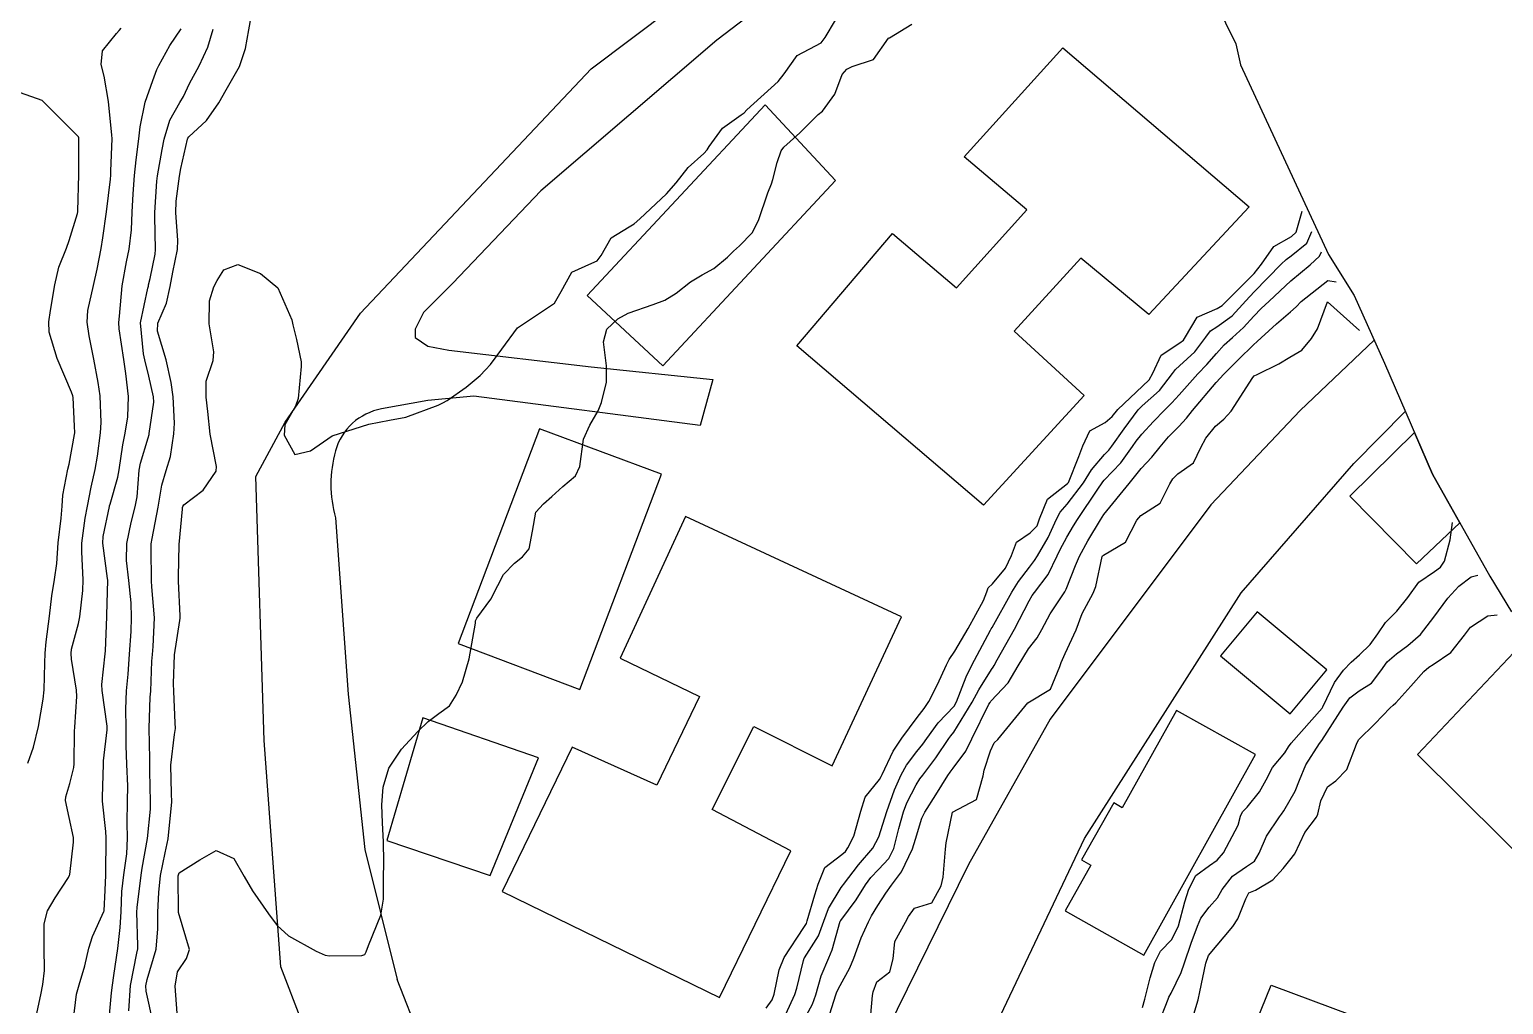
# Model space of a CAD drawing. Header units: metres. Extents: x 318500 to 325275, y 7408834 to 7428799.
# Drawn here: x 321899.3 to 321979.4, y 7423357 to 7423410 of the extents above; entities that cross this region are included whole.
import ezdxf

# ---------------------------------------------------------------- set-up
doc = ezdxf.new("R2010")
doc.units = ezdxf.units.M
doc.header["$MEASUREMENT"] = 0
for name, color, linetype in [('Area', 45, 'Continuous'), ('Curvas de Nivel 1m', 11, 'Continuous'), ('Curvas de Nivel 5m', 15, 'Continuous'), ('Edificações', 30, 'Continuous'), ('Vias Primárias', 230, 'Continuous'), ('Vias Secundárias', 230, 'Continuous')]:
    doc.layers.add(name, color=color, linetype=linetype)

msp = doc.modelspace()

# ---------------------------------------------------------------- linework, layer by layer
at = {"layer": 'Area'}
msp.add_lwpolyline([(321952.401, 7423464.278), (321952.691, 7423454.343), (321953.603, 7423448.391), (321953.679, 7423445.161), (321959.521, 7423420.374), (321961.522, 7423416.278), (321962.421, 7423414.275), (321962.588, 7423413.776), (321964.831, 7423409.237), (321965.071, 7423408.09), (321969.861, 7423397.794), (321971.254, 7423395.564), (321972.91, 7423391.895), (321975.51, 7423385.857), (321978.623, 7423380.32), (321979.799, 7423378.382)], dxfattribs=at)
at = {"layer": 'Curvas de Nivel 1m', "flags": 128}
for points, elevation in [([(321904.652, 7423356.706), (321904.737, 7423358.078), (321905.087, 7423359.842), (321905.134, 7423360.073), (321905.145, 7423360.25), (321905.097, 7423362.074), (321905.105, 7423362.322), (321905.316, 7423364.071), (321905.384, 7423364.459), (321905.668, 7423366.066), (321905.823, 7423367.665), (321905.834, 7423368.064), (321905.791, 7423369.729), (321905.793, 7423370.065), (321905.798, 7423370.4), (321905.755, 7423372.066), (321905.822, 7423373.749), (321905.843, 7423374.065), (321905.907, 7423375.692), (321905.934, 7423376.064), (321905.981, 7423376.5), (321906.048, 7423378.063), (321905.911, 7423379.739), (321905.89, 7423380.066), (321905.872, 7423381.811), (321905.875, 7423382.066), (321905.921, 7423382.364), (321906.244, 7423384.061), (321906.45, 7423385.266), (321906.682, 7423386.055), (321906.918, 7423386.815), (321907.098, 7423388.056), (321907.129, 7423388.633), (321907.06, 7423390.057), (321906.953, 7423390.836), (321906.687, 7423392.061), (321906.215, 7423393.624), (321906.23, 7423394.066), (321906.706, 7423395.145), (321906.905, 7423396.059), (321907.039, 7423396.83), (321907.301, 7423398.055), (321907.324, 7423398.569), (321907.216, 7423400.056), (321907.228, 7423400.695), (321907.401, 7423402.055), (321907.475, 7423402.465), (321907.835, 7423404.051), (321907.855, 7423404.107), (321907.912, 7423404.181), (321908.882, 7423405.079), (321909.539, 7423406.026), (321909.947, 7423406.745), (321910.671, 7423408.009), (321910.991, 7423408.989), (321911.174, 7423410.002), (321911.301, 7423410.7)], 818), ([(321901.623, 7423356.116), (321901.803, 7423357.604), (321901.957, 7423358.113), (321902.271, 7423359.15), (321902.482, 7423360.108), (321902.684, 7423360.752), (321903.294, 7423362.101), (321903.308, 7423362.143), (321903.367, 7423363.267), (321903.398, 7423364.081), (321903.4, 7423364.1), (321903.402, 7423364.122), (321903.422, 7423366.1), (321903.405, 7423366.443), (321903.225, 7423368.102), (321903.221, 7423368.314), (321903.268, 7423370.102), (321903.28, 7423370.284), (321903.479, 7423371.978), (321903.485, 7423372.1), (321903.481, 7423372.175), (321903.2, 7423374.103), (321903.182, 7423374.436), (321903.365, 7423376.102), (321903.378, 7423376.265), (321903.462, 7423378.101), (321903.466, 7423378.197), (321903.509, 7423380.101), (321903.501, 7423380.192), (321903.246, 7423382.104), (321903.261, 7423382.466), (321903.604, 7423384.1), (321903.609, 7423384.132), (321903.642, 7423384.236), (321904.057, 7423385.701), (321904.125, 7423386.093), (321904.33, 7423387.45), (321904.461, 7423388.089), (321904.595, 7423388.973), (321904.627, 7423390.086), (321904.499, 7423391.328), (321904.375, 7423392.091), (321904.123, 7423393.747), (321904.11, 7423394.095), (321904.138, 7423394.449), (321904.294, 7423396.093), (321904.518, 7423397.391), (321904.67, 7423398.087), (321904.798, 7423399.134), (321904.834, 7423400.085), (321904.882, 7423401.096), (321904.961, 7423402.084), (321905.046, 7423402.929), (321905.189, 7423404.081), (321905.264, 7423404.736), (321905.549, 7423406.076), (321905.952, 7423407.253), (321906.181, 7423407.845), (321906.285, 7423408.067), (321906.886, 7423409.151), (321907.496, 7423410.055)], 816), ([(321903.558, 7423356.096), (321903.713, 7423357.675), (321903.774, 7423358.093), (321903.844, 7423358.63), (321904.055, 7423360.089), (321904.189, 7423361.235), (321904.23, 7423362.087), (321904.266, 7423363.187), (321904.373, 7423364.085), (321904.539, 7423365.231), (321904.585, 7423366.082), (321904.571, 7423366.925), (321904.588, 7423368.083), (321904.598, 7423368.928), (321904.551, 7423370.084), (321904.515, 7423371.128), (321904.502, 7423372.085), (321904.488, 7423373.092), (321904.528, 7423374.085), (321904.609, 7423374.998), (321904.691, 7423376.083), (321904.774, 7423377.303), (321904.807, 7423378.081), (321904.788, 7423378.865), (321904.658, 7423380.084), (321904.53, 7423381.162), (321904.551, 7423382.086), (321904.783, 7423383.234), (321905.007, 7423384.079), (321905.107, 7423384.619), (321905.222, 7423386.077), (321905.287, 7423386.465), (321905.696, 7423387.837), (321905.757, 7423388.012), (321905.767, 7423388.069), (321906.007, 7423389.778), (321905.992, 7423390.067), (321905.737, 7423391.178), (321905.521, 7423392.073), (321905.442, 7423392.387), (321905.288, 7423394.077), (321905.685, 7423395.958), (321905.716, 7423396.071), (321905.728, 7423396.144), (321905.806, 7423396.48), (321906.085, 7423397.809), (321906.112, 7423398.067), (321906.067, 7423399.857), (321906.066, 7423400.068), (321906.171, 7423401.773), (321906.206, 7423402.067), (321906.47, 7423403.495), (321906.579, 7423404.063), (321906.889, 7423405.097), (321907.43, 7423406.055), (321907.619, 7423406.378), (321907.95, 7423407.073), (321908.47, 7423408.042), (321908.952, 7423409.058), (321909.24, 7423410.031)], 817), ([(321905.969, 7423356.06), (321905.587, 7423357.774), (321905.57, 7423358.066), (321905.65, 7423358.411), (321906.145, 7423360.058), (321906.231, 7423361.162), (321906.223, 7423362.057), (321906.283, 7423363.139), (321906.382, 7423364.055), (321906.627, 7423365.286), (321906.783, 7423366.049), (321906.85, 7423366.607), (321906.988, 7423368.047), (321906.978, 7423368.506), (321906.939, 7423370.048), (321907.142, 7423371.71), (321907.182, 7423372.044), (321907.171, 7423372.359), (321907.096, 7423374.046), (321907.076, 7423374.488), (321907.127, 7423376.046), (321907.432, 7423377.915), (321907.45, 7423378.042), (321907.44, 7423378.163), (321907.357, 7423380.043), (321907.35, 7423380.288), (321907.383, 7423382.044), (321907.564, 7423383.966), (321907.574, 7423384.041), (321907.587, 7423384.095), (321907.642, 7423384.189), (321908.702, 7423384.982), (321909.405, 7423386.023), (321909.415, 7423386.283), (321909.081, 7423388.029), (321908.944, 7423389.263), (321908.858, 7423390.033), (321908.851, 7423390.915), (321909.231, 7423392.028), (321909.282, 7423392.502), (321909.016, 7423394.031), (321909.041, 7423395.28), (321909.277, 7423396.028), (321909.456, 7423396.374), (321909.814, 7423396.952), (321910.578, 7423397.249), (321911.812, 7423396.767), (321912.746, 7423395.981), (321913.516, 7423394.24), (321913.572, 7423393.972), (321913.768, 7423393.169), (321914.012, 7423391.966), (321914.013, 7423391.699), (321913.859, 7423389.968), (321913.716, 7423389.545), (321913.14, 7423388.541), (321913.091, 7423387.976), (321913.684, 7423386.926), (321914.523, 7423387.122), (321915.7, 7423387.94), (321917.707, 7423388.578), (321918.816, 7423388.792), (321919.711, 7423388.949), (321921.461, 7423389.607), (321921.719, 7423389.733), (321921.964, 7423389.856), (321922.989, 7423390.584), (321923.741, 7423391.217), (321924.043, 7423391.53), (321924.303, 7423391.824), (321924.935, 7423392.646), (321925.78, 7423393.81), (321927.794, 7423395.151), (321928.146, 7423395.775), (321928.741, 7423396.841), (321929.823, 7423397.315), (321930.118, 7423397.455), (321930.331, 7423397.745), (321930.879, 7423398.705), (321931.854, 7423399.299), (321932.128, 7423399.453), (321932.43, 7423399.721), (321933.874, 7423401.087), (321934.401, 7423401.692), (321935.063, 7423402.512), (321935.904, 7423403.274), (321936.094, 7423403.481), (321936.203, 7423403.667), (321936.923, 7423404.662), (321937.936, 7423405.371), (321938.092, 7423405.493), (321938.245, 7423405.645), (321939.956, 7423407.187), (321940.281, 7423407.615), (321940.98, 7423408.6), (321941.983, 7423409.121), (321942.29, 7423409.282), (321942.503, 7423409.585), (321943.062, 7423410.522)], 819), ([(321899.158, 7423370.155), (321899.469, 7423371.032), (321899.75, 7423372.146), (321900.006, 7423373.639), (321900.059, 7423374.142), (321900.089, 7423375.584), (321900.099, 7423376.142), (321900.152, 7423376.747), (321900.334, 7423378.138), (321900.472, 7423379.241), (321900.62, 7423380.135), (321900.732, 7423381.004), (321900.819, 7423382.132), (321900.979, 7423383.476), (321901.023, 7423384.129), (321901.063, 7423384.715), (321901.346, 7423386.125), (321901.403, 7423386.395), (321901.698, 7423388.011), (321901.711, 7423388.109), (321901.703, 7423388.467), (321901.626, 7423390.028), (321901.611, 7423390.122), (321901.536, 7423390.309), (321900.756, 7423392.135), (321900.332, 7423393.581), (321900.307, 7423394.142), (321900.396, 7423394.754), (321900.625, 7423396.142), (321900.858, 7423397.095), (321901.269, 7423398.136), (321901.412, 7423398.558), (321901.858, 7423400.018), (321901.876, 7423400.114), (321901.875, 7423400.13), (321901.879, 7423400.149), (321901.935, 7423402.129), (321901.929, 7423404.11), (321901.928, 7423404.13), (321901.911, 7423404.188), (321899.94, 7423406.15), (321898.463, 7423406.69)], 814), ([(321939.289, 7423356.858), (321939.615, 7423357.296), (321939.727, 7423357.614), (321940.002, 7423358.928), (321940.268, 7423359.606), (321941.346, 7423361.24), (321941.481, 7423361.456), (321941.532, 7423361.588), (321941.946, 7423363.01), (321942.116, 7423363.583), (321942.486, 7423364.486), (321943.404, 7423365.203), (321943.605, 7423365.369), (321943.742, 7423365.565), (321944.053, 7423366.197), (321944.448, 7423367.555), (321944.679, 7423368.314), (321945.456, 7423369.27), (321945.554, 7423369.443), (321945.591, 7423369.538), (321946.2, 7423370.808), (321946.67, 7423371.522), (321947.501, 7423372.636), (321947.88, 7423373.133), (321948.135, 7423373.504), (321948.599, 7423374.425), (321949.091, 7423375.494), (321949.243, 7423375.794), (321949.551, 7423376.252), (321950.276, 7423377.479), (321951.112, 7423378.994), (321951.285, 7423379.465), (321951.369, 7423379.688), (321951.597, 7423379.894), (321952.307, 7423380.752), (321952.621, 7423381.445), (321952.902, 7423382.17), (321953.639, 7423382.665), (321954.019, 7423383.052), (321954.156, 7423383.425), (321954.587, 7423384.495), (321955.669, 7423385.344), (321955.723, 7423385.409), (321956.282, 7423386.811), (321956.511, 7423387.398), (321956.887, 7423388.217), (321957.719, 7423388.672), (321958.102, 7423388.996), (321958.414, 7423389.37), (321959.743, 7423390.647), (321960.103, 7423390.99), (321960.309, 7423391.344), (321960.773, 7423392.332), (321961.775, 7423392.993), (321961.971, 7423393.133), (321962.086, 7423393.325), (321962.723, 7423394.39), (321963.803, 7423394.862), (321964.083, 7423395.019), (321964.353, 7423395.292), (321965.825, 7423396.767), (321966.216, 7423397.274), (321966.882, 7423398.226), (321967.853, 7423398.765), (321968.094, 7423399.009), (321968.42, 7423400.15)], 821), ([(321940.362, 7423356.526), (321940.85, 7423357.597), (321940.964, 7423357.936), (321941.328, 7423359.435), (321941.359, 7423359.56), (321941.375, 7423359.59), (321942.137, 7423360.787), (321942.426, 7423361.579), (321942.675, 7423362.262), (321943.378, 7423363.405), (321943.448, 7423363.5), (321943.492, 7423363.568), (321944.321, 7423364.631), (321945.086, 7423365.545), (321945.416, 7423366.164), (321945.847, 7423367.534), (321946.268, 7423368.707), (321946.629, 7423369.522), (321946.928, 7423370.058), (321947.479, 7423370.786), (321947.805, 7423371.187), (321948.022, 7423371.505), (321948.648, 7423372.349), (321949.508, 7423373.26), (321949.648, 7423373.488), (321950.168, 7423374.843), (321950.471, 7423375.476), (321951.495, 7423377.387), (321951.533, 7423377.461), (321951.571, 7423377.53), (321952.64, 7423379.444), (321953.012, 7423380.026), (321953.611, 7423380.8), (321953.881, 7423381.163), (321954.044, 7423381.426), (321954.628, 7423382.427), (321955.078, 7423383.416), (321955.273, 7423383.795), (321955.658, 7423384.232), (321956.544, 7423385.397), (321956.978, 7423386.093), (321957.693, 7423386.922), (321957.917, 7423387.156), (321958.082, 7423387.374), (321958.753, 7423388.326), (321959.516, 7423389.353), (321959.732, 7423389.567), (321960.679, 7423390.402), (321961.388, 7423391.334), (321961.537, 7423391.549), (321961.756, 7423391.749), (321962.586, 7423392.499), (321963.186, 7423393.309), (321963.447, 7423393.643), (321963.788, 7423393.857), (321964.627, 7423394.458), (321965.36, 7423395.277), (321965.815, 7423395.772), (321967.293, 7423397.258), (321967.559, 7423397.529), (321967.837, 7423397.724), (321968.674, 7423398.411), (321968.95, 7423399.05)], 822), ([(321941.277, 7423356.074), (321941.809, 7423357.068), (321941.991, 7423357.583), (321942.283, 7423358.613), (321942.696, 7423359.576), (321942.883, 7423360.026), (321943.324, 7423361.57), (321943.33, 7423361.591), (321943.351, 7423361.619), (321944.195, 7423362.73), (321944.691, 7423363.55), (321944.975, 7423363.957), (321945.393, 7423364.374), (321945.958, 7423364.975), (321946.228, 7423365.528), (321946.511, 7423366.614), (321946.756, 7423367.52), (321946.944, 7423368.011), (321947.452, 7423368.989), (321947.654, 7423369.311), (321947.802, 7423369.507), (321948.523, 7423370.451), (321949.226, 7423371.493), (321949.337, 7423371.646), (321949.494, 7423371.849), (321950.487, 7423373.475), (321950.85, 7423374.14), (321951.537, 7423375.24), (321951.631, 7423375.366), (321951.687, 7423375.458), (321951.856, 7423375.767), (321952.785, 7423377.442), (321953.585, 7423378.976), (321953.748, 7423379.268), (321953.877, 7423379.427), (321954.621, 7423380.404), (321955.114, 7423381.415), (321955.277, 7423381.761), (321955.635, 7423382.429), (321956, 7423383.049), (321956.222, 7423383.401), (321957.32, 7423385.039), (321957.553, 7423385.382), (321957.602, 7423385.45), (321957.672, 7423385.534), (321958.574, 7423386.48), (321959.211, 7423387.357), (321959.405, 7423387.654), (321959.71, 7423388.031), (321960.346, 7423388.719), (321960.951, 7423389.338), (321961.34, 7423389.728), (321961.738, 7423390.168), (321962.766, 7423391.315), (321963.241, 7423391.825), (321963.767, 7423392.417), (321964.191, 7423392.877), (321964.639, 7423393.287), (321965.234, 7423393.833), (321965.798, 7423394.44), (321966.206, 7423394.864), (321966.636, 7423395.262), (321967.821, 7423396.354), (321968.856, 7423397.235), (321969.365, 7423397.699), (321969.48, 7423397.94)], 823), ([(321942.653, 7423356.203), (321943.088, 7423357.572), (321943.14, 7423357.734), (321943.308, 7423358.082), (321943.846, 7423359.038), (321944.056, 7423359.559), (321944.453, 7423360.665), (321944.848, 7423361.548), (321945.027, 7423361.873), (321945.363, 7423362.424), (321945.801, 7423363.106), (321946.113, 7423363.529), (321946.648, 7423364.264), (321947.248, 7423365.512), (321947.415, 7423366.039), (321947.758, 7423367.176), (321947.912, 7423367.505), (321948.51, 7423368.434), (321949.178, 7423369.493), (321949.291, 7423369.663), (321949.466, 7423369.886), (321950.148, 7423370.812), (321950.481, 7423371.475), (321951.406, 7423373.359), (321951.462, 7423373.461), (321951.479, 7423373.492), (321951.511, 7423373.536), (321952.454, 7423374.518), (321952.995, 7423375.438), (321953.554, 7423376.365), (321954.02, 7423376.969), (321954.274, 7423377.423), (321954.733, 7423378.264), (321955.499, 7423379.411), (321955.531, 7423379.47), (321955.593, 7423379.607), (321956.113, 7423380.902), (321956.323, 7423381.399), (321956.781, 7423382.245), (321957.462, 7423383.383), (321957.653, 7423383.663), (321959.02, 7423385.36), (321959.31, 7423385.721), (321959.682, 7423386.16), (321960.252, 7423386.784), (321960.706, 7423387.34), (321961.16, 7423387.884), (321961.717, 7423388.453), (321962.144, 7423388.904), (321962.474, 7423389.319), (321963.745, 7423390.847), (321964.174, 7423391.294), (321964.961, 7423392.083), (321965.774, 7423392.877), (321965.982, 7423393.063), (321966.204, 7423393.266), (321967.029, 7423394.02), (321967.801, 7423394.678), (321968.1, 7423394.951), (321968.366, 7423395.242), (321969.822, 7423396.381), (321970.28, 7423396.3)], 824), ([(321959.751, 7423356.888), (321959.877, 7423357.344), (321960.161, 7423358.498), (321960.425, 7423359.339), (321960.726, 7423359.947), (321961.343, 7423360.583), (321961.7, 7423361.325), (321962.058, 7423362.631), (321962.269, 7423363.317), (321962.64, 7423364.063), (321963.399, 7423364.598), (321963.806, 7423364.892), (321964.148, 7423365.289), (321964.946, 7423366.798), (321965.081, 7423367.275), (321965.187, 7423367.521), (321965.438, 7423367.773), (321966.11, 7423368.603), (321966.471, 7423369.26), (321966.811, 7423369.915), (321967.482, 7423370.722), (321967.692, 7423371.042), (321967.832, 7423371.245), (321969.509, 7423373.142), (321969.554, 7423373.219), (321970.19, 7423374.55), (321970.679, 7423375.203), (321971.096, 7423375.647), (321971.553, 7423376.039), (321972.132, 7423376.614), (321972.546, 7423377.18), (321972.955, 7423377.798), (321973.582, 7423378.41), (321974.178, 7423379.161), (321974.763, 7423379.993), (321975.612, 7423380.577), (321975.942, 7423380.809), (321976.171, 7423381.134), (321976.473, 7423382.296), (321976.6, 7423383.23)], 826), ([(321960.621, 7423355.995), (321961.147, 7423357.332), (321961.19, 7423357.442), (321961.305, 7423357.662), (321961.856, 7423358.788), (321962.039, 7423359.319), (321962.399, 7423360.373), (321962.744, 7423361.309), (321962.919, 7423361.744), (321963.366, 7423362.345), (321963.819, 7423362.847), (321964.087, 7423363.289), (321964.647, 7423364.025), (321965.399, 7423364.542), (321965.842, 7423364.827), (321966.094, 7423365.263), (321966.481, 7423366.198), (321967.203, 7423367.252), (321967.3, 7423367.383), (321967.435, 7423367.573), (321968.049, 7423368.643), (321968.275, 7423369.238), (321968.633, 7423370.072), (321969.365, 7423371.222), (321969.492, 7423371.399), (321970.663, 7423373.203), (321971.012, 7423373.703), (321971.524, 7423374.092), (321972.199, 7423374.514), (321972.71, 7423375.178), (321973.056, 7423375.667), (321973.554, 7423376.106), (321974.175, 7423376.546), (321974.852, 7423377.151), (321975.579, 7423378.086), (321976.349, 7423379.129), (321976.949, 7423379.77), (321977.607, 7423380.277), (321977.98, 7423380.37)], 827), ([(321962.428, 7423356.168), (321962.777, 7423357.308), (321962.871, 7423357.742), (321963.186, 7423359.302), (321963.334, 7423359.707), (321964.652, 7423361.28), (321964.925, 7423361.708), (321965.373, 7423362.791), (321965.528, 7423363.119), (321965.895, 7423363.265), (321966.826, 7423363.818), (321967.398, 7423364.438), (321967.752, 7423364.898), (321968.035, 7423365.241), (321968.573, 7423366.384), (321969.203, 7423367.223), (321969.273, 7423367.382), (321969.443, 7423368.114), (321969.802, 7423368.868), (321970.255, 7423369.208), (321970.858, 7423369.81), (321971.389, 7423371.192), (321971.492, 7423371.423), (321972.382, 7423372.301), (321973.21, 7423373.173), (321973.372, 7423373.311), (321973.514, 7423373.442), (321974.335, 7423374.351), (321975.041, 7423375.147), (321975.315, 7423375.372), (321975.546, 7423375.511), (321976.514, 7423376.167), (321977.258, 7423377.115), (321977.574, 7423377.546), (321978.518, 7423378.163), (321979.03, 7423378.21)], 828)]:
    msp.add_lwpolyline(points, dxfattribs=dict(at, elevation=elevation))
at = {"layer": 'Curvas de Nivel 5m', "flags": 128}
for points, elevation in [([(321899.568, 7423356.146), (321899.864, 7423357.569), (321899.976, 7423358.14), (321900.068, 7423358.899), (321900.052, 7423360.139), (321900.047, 7423361.432), (321900.237, 7423362.137), (321900.641, 7423362.85), (321901.377, 7423363.942), (321901.431, 7423364.067), (321901.443, 7423364.119), (321901.652, 7423365.863), (321901.641, 7423366.118), (321901.416, 7423367.216), (321901.219, 7423368.123), (321901.229, 7423368.327), (321901.444, 7423369.051), (321901.66, 7423369.915), (321901.682, 7423370.118), (321901.696, 7423371.899), (321901.711, 7423372.118), (321901.836, 7423373.786), (321901.813, 7423374.117), (321901.535, 7423375.804), (321901.511, 7423376.12), (321901.542, 7423376.348), (321901.925, 7423377.748), (321901.991, 7423378.116), (321902.152, 7423379.544), (321902.171, 7423380.114), (321902.097, 7423381.631), (321902.1, 7423382.115), (321902.283, 7423383.464), (321902.403, 7423384.112), (321902.608, 7423385.158), (321902.819, 7423386.109), (321902.95, 7423386.839), (321903.116, 7423388.106), (321903.152, 7423388.659), (321903.1, 7423390.106), (321902.994, 7423390.844), (321902.752, 7423392.11), (321902.506, 7423393.376), (321902.388, 7423394.114), (321902.425, 7423394.753), (321902.727, 7423396.116), (321902.929, 7423396.997), (321903.147, 7423398.11), (321903.242, 7423398.706), (321903.437, 7423400.106), (321903.655, 7423401.881), (321903.672, 7423402.103), (321903.675, 7423402.311), (321903.744, 7423404.102), (321903.736, 7423404.279), (321903.549, 7423406.106), (321903.315, 7423407.471), (321903.153, 7423408.112), (321903.23, 7423408.853), (321903.985, 7423409.8), (321904.126, 7423409.959), (321904.23, 7423410.096)], 815), ([(321907.278, 7423356.58), (321907.171, 7423358.042), (321907.308, 7423358.832), (321907.795, 7423359.555), (321907.943, 7423360.034), (321907.35, 7423362.04), (321907.343, 7423364.041), (321907.382, 7423364.193), (321908.505, 7423364.912), (321909.394, 7423365.414), (321910.362, 7423364.978), (321910.92, 7423363.997), (321911.368, 7423363.217), (321912.251, 7423361.976), (321912.713, 7423361.339), (321913.338, 7423360.773), (321914.828, 7423359.945), (321915.327, 7423359.729), (321915.565, 7423359.698), (321917.327, 7423359.716), (321917.474, 7423359.761), (321917.557, 7423359.907), (321917.687, 7423360.258), (321918.342, 7423361.895), (321918.489, 7423362.767), (321918.502, 7423363.893), (321918.508, 7423364.779), (321918.49, 7423365.894), (321918.437, 7423366.911), (321918.397, 7423367.896), (321918.478, 7423368.861), (321918.782, 7423369.89), (321919.47, 7423370.926), (321920.362, 7423371.877), (321920.928, 7423372.429), (321921.495, 7423372.849), (321922.078, 7423373.275), (321922.454, 7423373.846), (321922.782, 7423374.58), (321923.156, 7423375.836), (321923.49, 7423377.762), (321923.49, 7423377.831), (321923.496, 7423377.896), (321923.563, 7423378.032), (321924.326, 7423379.076), (321924.707, 7423379.819), (321925.015, 7423380.4), (321925.608, 7423381.023), (321926.046, 7423381.371), (321926.414, 7423381.798), (321926.597, 7423382.763), (321926.774, 7423383.793), (321927.186, 7423384.248), (321927.653, 7423384.64), (321928.249, 7423385.183), (321928.933, 7423385.761), (321929.167, 7423386.268), (321929.362, 7423387.755), (321929.708, 7423388.525), (321930.167, 7423389.294), (321930.34, 7423389.744), (321930.615, 7423390.863), (321930.625, 7423391.741), (321930.462, 7423393.05), (321930.641, 7423393.741), (321931.232, 7423394.289), (321931.789, 7423394.607), (321933.156, 7423395.072), (321933.796, 7423395.307), (321934.399, 7423395.691), (321935.177, 7423396.312), (321935.815, 7423396.696), (321936.446, 7423397.039), (321937.198, 7423397.656), (321937.517, 7423397.971), (321937.839, 7423398.261), (321938.526, 7423398.964), (321938.873, 7423399.635), (321939.389, 7423401.141), (321939.577, 7423401.625), (321939.649, 7423401.858), (321939.898, 7423402.787), (321940.102, 7423403.422), (321940.26, 7423403.615), (321941.121, 7423404.403), (321941.934, 7423405.22), (321942.126, 7423405.399), (321942.35, 7423405.586), (321943.022, 7423406.507), (321943.433, 7423407.575), (321943.678, 7423407.859), (321943.967, 7423408.004), (321945.135, 7423408.39), (321945.952, 7423409.541), (321945.973, 7423409.558), (321945.99, 7423409.571), (321947.212, 7423410.311)], 820), ([(321944.934, 7423355.886), (321945.077, 7423357.543), (321945.109, 7423357.737), (321945.311, 7423358.275), (321946.018, 7423358.831), (321946.19, 7423359.527), (321946.287, 7423360.473), (321946.862, 7423361.517), (321947.035, 7423361.835), (321947.362, 7423362.286), (321948.296, 7423362.571), (321948.803, 7423363.496), (321948.917, 7423363.965), (321949.041, 7423365.494), (321949.075, 7423365.831), (321949.416, 7423367.49), (321950.734, 7423368.177), (321951.094, 7423369.465), (321951.149, 7423369.78), (321951.48, 7423370.824), (321951.685, 7423371.259), (321951.881, 7423371.454), (321953.51, 7423373.43), (321954.754, 7423374.185), (321955.261, 7423375.413), (321955.329, 7423375.627), (321955.551, 7423376.123), (321956.14, 7423377.401), (321956.477, 7423378.295), (321957.066, 7423379.388), (321957.217, 7423379.765), (321957.563, 7423381.381), (321957.579, 7423381.422), (321957.621, 7423381.462), (321958.831, 7423382.163), (321959.45, 7423383.353), (321959.653, 7423383.614), (321960.713, 7423384.286), (321961.236, 7423385.334), (321961.393, 7423385.614), (321961.678, 7423385.874), (321962.526, 7423386.478), (321962.927, 7423387.312), (321963.199, 7423387.817), (321963.718, 7423388.467), (321964.164, 7423388.853), (321964.564, 7423389.287), (321965.748, 7423391.102), (321965.82, 7423391.199), (321965.984, 7423391.268), (321967.164, 7423391.851), (321967.765, 7423392.221), (321968.414, 7423392.597), (321968.929, 7423393.233), (321969.261, 7423393.755), (321969.81, 7423395.22), (321971.55, 7423393.67)], 825)]:
    msp.add_lwpolyline(points, dxfattribs=dict(at, elevation=elevation))
at = {"layer": 'Edificações'}
for points in [[(321960.092, 7423394.533), (321956.404, 7423397.587), (321952.772, 7423393.626), (321956.582, 7423390.131), (321951.114, 7423384.168), (321940.958, 7423392.837), (321946.165, 7423398.936), (321949.632, 7423395.977), (321953.46, 7423400.22), (321950.065, 7423403.099), (321955.411, 7423409.024), (321965.541, 7423400.377)], [(321939.233, 7423405.922), (321929.572, 7423395.565), (321933.678, 7423391.735), (321943.069, 7423401.803)], [(321926.981, 7423388.328), (321922.551, 7423376.666), (321929.164, 7423374.155), (321933.611, 7423385.863)], [(321974.536, 7423388.119), (321971.024, 7423384.67), (321974.646, 7423380.982), (321977, 7423383.207), (321975.51, 7423385.857)], [(321928.754, 7423371.036), (321924.954, 7423363.182), (321936.757, 7423357.438), (321940.637, 7423365.399), (321936.366, 7423367.643), (321938.617, 7423372.143), (321942.882, 7423370.014), (321946.655, 7423378.103), (321934.908, 7423383.563), (321931.357, 7423375.864), (321935.663, 7423373.782), (321933.354, 7423368.957)], [(321965.991, 7423378.388), (321963.996, 7423375.985), (321967.78, 7423372.844), (321969.765, 7423375.236)], [(321980.55, 7423376.815), (321974.688, 7423370.628), (321983.998, 7423361.422), (321986.548, 7423364.001), (321984.359, 7423368.874)], [(321965.9, 7423370.625), (321961.589, 7423373.019), (321958.649, 7423367.724), (321958.183, 7423368.001), (321956.439, 7423364.906), (321956.946, 7423364.621), (321955.543, 7423362.131), (321959.815, 7423359.725)], [(321926.918, 7423370.442), (321920.635, 7423372.627), (321918.668, 7423365.965), (321924.295, 7423364.053)]]:
    msp.add_lwpolyline(points, close=True, dxfattribs=at)
msp.add_lwpolyline([(321970.478, 7423342.493), (321974.306, 7423340.988), (321971.465, 7423333.498), (321958.974, 7423338.507), (321961.85, 7423345.884), (321966.721, 7423343.969), (321968.906, 7423349.531), (321964.068, 7423351.484), (321966.737, 7423358.092), (321978.933, 7423353.555), (321976.396, 7423346.466), (321972.626, 7423347.96), (321970.478, 7423342.493)], dxfattribs=at)
at = {"layer": 'Vias Primárias'}
for points in [[(323715.644, 7420145.548, 0), (323709.04, 7420132.939)], [(323831.088, 7420001.787, 0), (323833.844, 7420008.443, 0.220888)], [(321972.348, 7423393.139), (321968.313, 7423389.316), (321963.464, 7423384.192), (321954.729, 7423372.546), (321950.295, 7423364.653), (321944.743, 7423353.399), (321941.557, 7423345.229), (321939.617, 7423338.859, -0.493329), (321937.4, 7423338.028), (321932.122, 7423341.92), (321928.243, 7423345.106), (321923.671, 7423349.676), (321920.484, 7423355.215), (321919.237, 7423358.4)]]:
    msp.add_lwpolyline(points, format="xyb", dxfattribs=at)
msp.add_lwpolyline([(321950.686, 7423353.618), (321956.589, 7423366.075), (321965.117, 7423379.407), (321971.243, 7423386.438), (321974.037, 7423389.277)], dxfattribs=at)
at = {"layer": 'Vias Secundárias'}
msp.add_lwpolyline([(321917.159, 7423352.584), (321914.057, 7423356.131), (321912.918, 7423359.091), (321912.007, 7423371.386), (321911.551, 7423385.731), (321913.146, 7423388.691), (321917.246, 7423394.611), (321929.784, 7423407.871), (321947.325, 7423421.077), (321957.623, 7423428.428)], dxfattribs=at)
msp.add_lwpolyline([(321958.438, 7423424.967), (321945.274, 7423416.044), (321936.617, 7423409.442), (321927.05, 7423401.245), (321922.266, 7423396.236), (321920.671, 7423394.642), (321920.216, 7423393.731), (321920.216, 7423393.276), (321920.899, 7423392.82), (321922.038, 7423392.592), (321929.783, 7423391.682), (321936.389, 7423390.999), (321935.706, 7423388.494), (321923.405, 7423390.088), (321920.899, 7423389.86), (321918.393, 7423389.405, 0.286374), (321915.887, 7423387.128, 0.138577), (321915.887, 7423383.485), (321916.572, 7423373.9), (321917.483, 7423365.475), (321919.237, 7423358.4)], format="xyb", dxfattribs=at)

doc.saveas('drawing.dxf')
